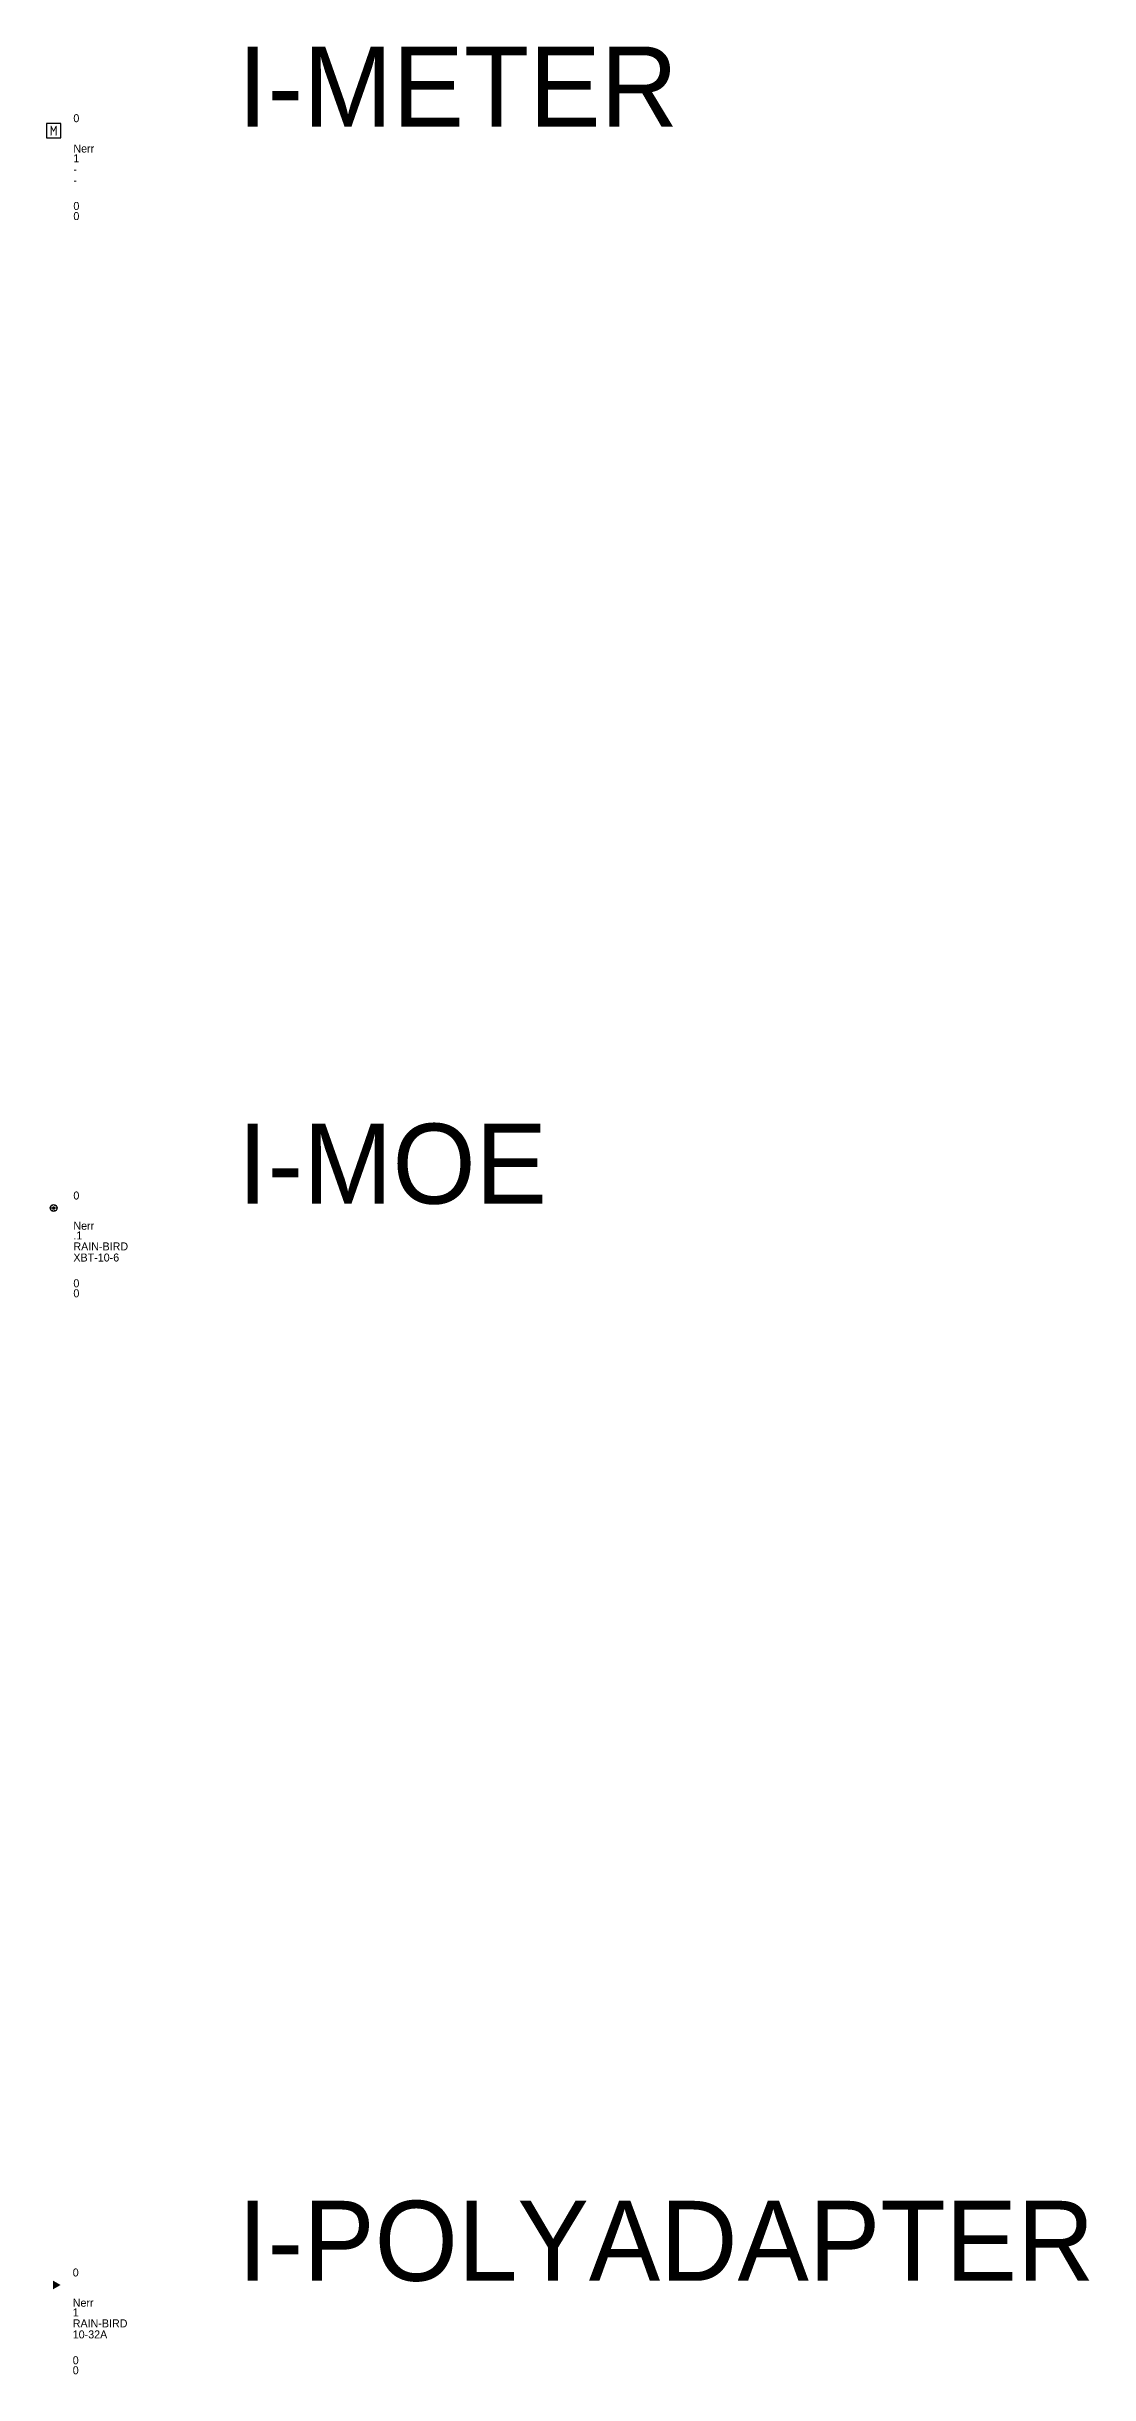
# Model space of a CAD drawing. Extents: x -141445 to -141321, y 26410 to 27069.
# Drawn here: x -141408.01 to -141394.98, y 26582.16 to 26611.25 of the extents above; entities that cross this region are included whole.
import ezdxf
from ezdxf.enums import TextEntityAlignment as Align

# ---------------------------------------------------------------- set-up
doc = ezdxf.new("R2010")
doc.units = 0
doc.header["$MEASUREMENT"] = 0
doc.layers.get('0').update_dxf_attribs({"linetype": 'CONTINUOUS'})
for name, color, linetype in [('$I-ATT-TEXTDAT', 81, 'CONTINUOUS'), ('$I-ATT-TEXTVIS', 3, 'CONTINUOUS'), ('I-TEXT', 7, 'CONTINUOUS'), ('PEN00', 3, 'CONTINUOUS'), ('PEN000', 2, 'CONTINUOUS'), ('PEN1', 5, 'CONTINUOUS')]:
    doc.layers.add(name, color=color, linetype=linetype)
doc.styles.add('ARCHQUIK', font='ARCHQUIK', dxfattribs={"width": 0.9})

# ---------------------------------------------------------------- blocks, each defined once
blk = doc.blocks.new('I-METER')
at = {"layer": 'PEN1'}
blk.add_lwpolyline([(0.089, 0.09), (-0.088, 0.09), (-0.088, -0.087), (0.089, -0.087)], close=True, dxfattribs=at)
at = {"layer": '$I-ATT-TEXTDAT'}
for tag, p in [('SIZE', (0.247, -0.392)), ('ID', (0.247, -0.271)), ('MAKE', (0.247, -0.529)), ('MODEL', (0.247, -0.667)), ('DAT1', (0.247, -0.989)), ('DAT2', (0.247, -1.115))]:
    blk.add_attdef(tag, p, '', height=0.1, dxfattribs=at)
at = {"layer": '$I-ATT-TEXTVIS'}
blk.add_attdef('SEQFLOW', (0.247, 0.108), '', height=0.1, dxfattribs=at)
at = {"layer": 'I-TEXT', "style": 'ARCHQUIK', "width": 0.9}
blk.add_text('M', height=0.125, dxfattribs=at).set_placement((0, 0.002), align=Align.MIDDLE)
blk = doc.blocks.new('I-MOE')
at = {"layer": 'PEN00', "color": 1}
blk.add_point((0, 0), dxfattribs=at)
at = {"layer": 'PEN000'}
for points, const_width in [([(-0.044, 0, 1), (-0.041, 0, 1)], 0.00275), ([(-0.023, 0.037, 1), (-0.02, 0.037, 1)], 0.00275), ([(-0.01, 0, 1), (0.01, 0, 1)], 0.0197), ([(0.02, 0.037, 1), (0.023, 0.037, 1)], 0.00275), ([(0.041, 0, 1), (0.044, 0, 1)], 0.00275), ([(-0.023, -0.037, 1), (-0.02, -0.037, 1)], 0.00275), ([(0.019, -0.037, 1), (0.022, -0.037, 1)], 0.00275)]:
    blk.add_lwpolyline(points, format="xyb", close=True, dxfattribs=dict(at, const_width=const_width))
for points in [[(-0.042, 0), (-0.024, 0)], [(-0.012, 0.021), (-0.021, 0.037)], [(0.021, 0.037), (0.012, 0.021)], [(0.024, 0), (0.042, 0)], [(-0.012, -0.021), (-0.021, -0.037)], [(0.021, -0.037), (0.012, -0.021)]]:
    blk.add_lwpolyline(points, dxfattribs=at)
blk.add_circle((0, 0), 0.0424, dxfattribs=at)
at = {"layer": '$I-ATT-TEXTDAT'}
for tag, p in [('ID', (0.247, -0.272)), ('GPM', (0.247, -0.393)), ('MAKE', (0.247, -0.53)), ('MODEL', (0.247, -0.669)), ('DAT1', (0.247, -0.991)), ('DAT2', (0.247, -1.116))]:
    blk.add_attdef(tag, p, '', height=0.1, dxfattribs=at)
at = {"layer": '$I-ATT-TEXTVIS'}
blk.add_attdef('SEQFLOW', (0.247, 0.106), '', height=0.1, dxfattribs=at)
blk = doc.blocks.new('I-POLYADAPTER')
at = {"layer": 'PEN00'}
blk.add_lwpolyline([(-0.008, 0.001, 0.11, 0, 0), (0.087, 0.001, 0, 0, 0)], format="xyseb", dxfattribs=at)
at = {"layer": '$I-ATT-TEXTDAT'}
for tag, p in [('GPM', (0.239, -0.392)), ('ID', (0.239, -0.271)), ('MAKE', (0.239, -0.529)), ('MODEL', (0.239, -0.667)), ('DAT1', (0.239, -0.99)), ('DAT2', (0.239, -1.115))]:
    blk.add_attdef(tag, p, '', height=0.1, dxfattribs=at)
at = {"layer": '$I-ATT-TEXTVIS'}
blk.add_attdef('SEQFLOW', (0.239, 0.107), '', height=0.1, dxfattribs=at)

msp = doc.modelspace()

# ---------------------------------------------------------------- block references
for name, p, values in [('I-METER', (-141407.921, 26610.196), {'SEQFLOW': '0', 'ID': 'Nerr', 'SIZE': '1', 'MAKE': '-', 'MODEL': '-', 'DAT1': '0', 'DAT2': '0'}), ('I-MOE', (-141407.921, 26596.735), {'SEQFLOW': '0', 'ID': 'Nerr', 'GPM': '.1', 'MAKE': 'RAIN-BIRD', 'MODEL': 'XBT-10-6', 'DAT1': '0', 'DAT2': '0'}), ('I-POLYADAPTER', (-141407.921, 26583.275), {'SEQFLOW': '0', 'ID': 'Nerr', 'GPM': '1', 'MAKE': 'RAIN-BIRD', 'MODEL': '10-32A', 'DAT1': '0', 'DAT2': '0'})]:
    msp.add_blockref(name, p).add_auto_attribs(values)

# ---------------------------------------------------------------- texts
for s, p in [('I-METER', (-141405.619, 26610.25)), ('I-MOE', (-141405.619, 26596.789)), ('I-POLYADAPTER', (-141405.619, 26583.328))]:
    msp.add_text(s, height=1).set_placement(p)

doc.saveas('drawing.dxf')
